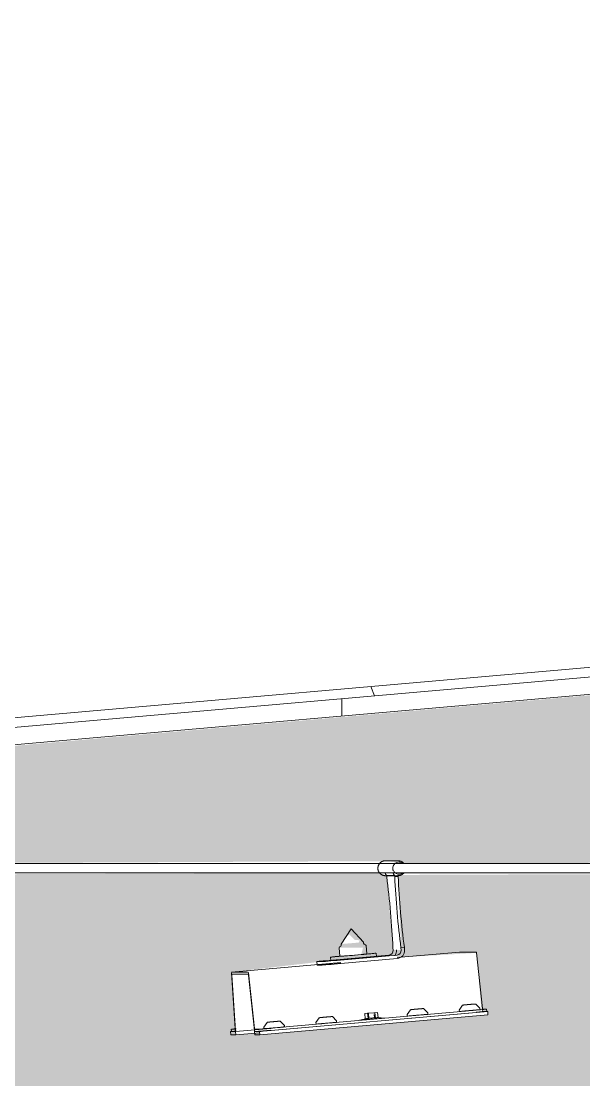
# Model space of a CAD drawing. Header units: millimetres. Extents: x 4237772 to 4686020, y -673 to 29459.
# Drawn here: x 4470238 to 4470728, y 16812 to 17734 of the extents above; entities that cross this region are included whole.
import ezdxf

# ---------------------------------------------------------------- set-up
doc = ezdxf.new("R2010")
doc.units = ezdxf.units.MM
for name, color, linetype, lineweight in [('A-ROOF', 132, 'Continuous', 5), ('A-ROOF-PATT', 132, 'Continuous', 5), ('Q-SPCQ', 91, 'Continuous', 5)]:
    doc.layers.add(name, color=color, linetype=linetype, lineweight=lineweight)

# ---------------------------------------------------------------- blocks, each defined once
blk = doc.blocks.new('Static Line_Sayfa_Metal Deck_Pan Mount - Up to 15 _ pitch - Max 2 Users-1845874-SECTION - GRIDS B1-B2')
at = {"layer": 'Q-SPCQ'}
for p, q in [((4444938.63, 17002.38), (4444927.56, 17002.38)), ((4450997.18, 16999.88), (4442911.68, 16999.88)), ((4442911.68, 16991.88), (4450997.18, 16991.88)), ((4444928.66, 16989.44), (4444927.31, 16991.39)), ((4444927.56, 16989.38), (4444938.63, 16989.38)), ((4444928.77, 16988.28), (4444928.66, 16989.44)), ((4444928.66, 16989.44), (4444935.65, 16989.44)), ((4444934.29, 16991.39), (4444935.65, 16989.44)), ((4444935.65, 16989.44), (4444935.75, 16988.28)), ((4444935.75, 16988.28), (4444938.73, 16988.54)), ((4444938.73, 16988.54), (4444938.62, 16989.7)), ((4444889.11, 16929.87), (4444897.7, 16943.08)), ((4444908.44, 16931.55), (4444897.7, 16943.08)), ((4444889.2, 16928.84), (4444888.85, 16928.1)), ((4444889.11, 16929.87), (4444889.2, 16928.84)), ((4444908.53, 16930.53), (4444908.44, 16931.55)), ((4444908.53, 16930.53), (4444909, 16929.85)), ((4444910.28, 16929.26), (4444909, 16929.85)), ((4444910.75, 16928.58), (4444910.28, 16929.26)), ((4444911.4, 16921.19), (4444910.75, 16928.58)), ((4444881.58, 16915.87), (4444930.7, 16920.19)), ((4444887.34, 16926.54), (4444887.69, 16927.29)), ((4444887.34, 16926.54), (4444887.99, 16919.15)), ((4444888.85, 16928.1), (4444887.69, 16927.29)), ((4444937.68, 16920.19), (4444888.56, 16915.87)), ((4444919.75, 16918.9), (4444919.49, 16921.89)), ((4444934.32, 16924.52), (4444934.15, 16926.51)), ((4444992.22, 16922.91), (4444937.86, 16918.13)), ((4444944.11, 16926.77), (4444941.13, 16926.51)), ((4444941.13, 16926.51), (4444941.3, 16924.52)), ((4444944.28, 16924.78), (4444944.11, 16926.77)), ((4444992.22, 16922.91), (4445006.69, 16922.91)), ((4445006.84, 16922.16), (4445012.14, 16873.84)), ((4444888.74, 16913.82), (4444793.74, 16905.47)), ((4444867.94, 16914.57), (4444868.2, 16911.58)), ((4444868, 16914.56), (4444872.36, 16914.56)), ((4444868.26, 16911.58), (4444872.62, 16911.58)), ((4444879.89, 16918.44), (4444880.15, 16915.45)), ((4444888.77, 16913.49), (4444881.84, 16912.88)), ((4444888.82, 16912.88), (4444937.94, 16917.2)), ((4444793.72, 16904.73), (4444796.84, 16856.41)), ((4444808.21, 16905.47), (4444793.74, 16905.47)), ((4444797.15, 16854.42), (4444794.03, 16902.73)), ((4444794.05, 16903.48), (4444808.25, 16903.48)), ((4444813.66, 16856.41), (4444808.36, 16904.73)), ((4444808.4, 16902.73), (4444813.7, 16854.42)), ((4445009.95, 16872.63), (4445009.84, 16873.95)), ((4445012.29, 16873.1), (4445015.58, 16873.1)), ((4445015.79, 16871.1), (4445015.61, 16873.09)), ((4445016.62, 16871.1), (4444818.14, 16853.67)), ((4445016.88, 16868.12), (4444818.4, 16850.68)), ((4445006.53, 16872.22), (4444827.89, 16856.54)), ((4445006.7, 16870.23), (4444828.07, 16854.54)), ((4444910.36, 16864.78), (4444904.95, 16863.43)), ((4444912.07, 16869.53), (4444909.61, 16869.28)), ((4444909.61, 16869.28), (4444912.91, 16869.53)), ((4444909.61, 16869.28), (4444910.01, 16864.68)), ((4444913.38, 16864.12), (4444910.08, 16863.87)), ((4444910.08, 16863.87), (4444912.54, 16864.12)), ((4444917.65, 16870.02), (4444912.07, 16869.53)), ((4444912.07, 16869.53), (4444912.47, 16864.96)), ((4444912.54, 16864.12), (4444918.12, 16864.61)), ((4444912.91, 16869.53), (4444918.49, 16870.02)), ((4444912.91, 16869.53), (4444913.31, 16864.96)), ((4444918.96, 16864.61), (4444913.38, 16864.12)), ((4444920.84, 16870.27), (4444917.65, 16870.02)), ((4444917.77, 16868.62), (4444918.04, 16865.48)), ((4444918.12, 16864.61), (4444921.31, 16864.86)), ((4444918.49, 16870.02), (4444920.84, 16870.27)), ((4444918.49, 16870.02), (4444918.89, 16865.48)), ((4444921.31, 16864.86), (4444918.96, 16864.61)), ((4444921.23, 16865.73), (4444920.84, 16870.27)), ((4444926.85, 16865.34), (4444921.14, 16865.74)), ((4444946.52, 16868.4), (4444946.63, 16867.09)), ((4444964.56, 16868.65), (4444964.45, 16869.96)), ((4444991.91, 16872.38), (4444992.02, 16871.07)), ((4445006.67, 16870.61), (4445012.26, 16871.1)), ((4445012.26, 16871.1), (4445016.62, 16871.1)), ((4445015.75, 16871.1), (4445012.33, 16871.1)), ((4445016.62, 16871.1), (4445016.88, 16868.12)), ((4444793.5, 16855.67), (4444793.67, 16853.68)), ((4444796.82, 16855.67), (4444793.53, 16855.67)), ((4444797.13, 16853.67), (4444827.91, 16856.38)), ((4444797.2, 16853.67), (4444827.91, 16856.37)), ((4444813.78, 16853.67), (4444828.03, 16854.92)), ((4444817.1, 16855.67), (4444813.81, 16855.67)), ((4444821.73, 16857.44), (4444821.85, 16856.13)), ((4444839.78, 16857.69), (4444839.67, 16859)), ((4444867.12, 16861.42), (4444867.24, 16860.11)), ((4444885.17, 16861.68), (4444885.06, 16862.99)), ((4444797.17, 16854.05), (4444792.84, 16853.67)), ((4444797.2, 16853.67), (4444792.84, 16853.67)), ((4444792.84, 16853.67), (4444793.1, 16850.68)), ((4444797.43, 16851.06), (4444793.1, 16850.68)), ((4444793.1, 16850.68), (4444797.46, 16850.68)), ((4444793.71, 16853.67), (4444797.13, 16853.67)), ((4444797.46, 16850.68), (4444797.2, 16853.67)), ((4444818.25, 16852.51), (4444797.46, 16850.68)), ((4444813.78, 16853.67), (4444814.04, 16850.68)), ((4444818.14, 16853.67), (4444813.78, 16853.67)), ((4444813.85, 16853.67), (4444817.27, 16853.67)), ((4444818.37, 16851.06), (4444814.04, 16850.68)), ((4444814.04, 16850.68), (4444818.4, 16850.68)), ((4444818.4, 16850.68), (4444818.14, 16853.67))]:
    blk.add_line(p, q, dxfattribs=at)
at = {"layer": 'Q-SPCQ', "flags": 128}
for points in [[(4444926.99, 17002.35), (4444926.73, 17002.32), (4444926.47, 17002.29), (4444926.21, 17002.24), (4444925.96, 17002.18), (4444925.71, 17002.11), (4444925.46, 17002.03), (4444925.21, 17001.94), (4444924.97, 17001.84), (4444924.73, 17001.73), (4444924.5, 17001.61), (4444924.27, 17001.49), (4444924.05, 17001.35), (4444923.83, 17001.21), (4444923.62, 17001.05), (4444923.41, 17000.89), (4444923.22, 17000.72), (4444923.03, 17000.54), (4444922.84, 17000.36), (4444922.67, 17000.17), (4444922.5, 16999.97), (4444922.34, 16999.76), (4444922.19, 16999.55), (4444922.05, 16999.34), (4444921.91, 16999.11), (4444921.79, 16998.89), (4444921.67, 16998.65), (4444921.57, 16998.42), (4444921.47, 16998.18), (4444921.38, 16997.93), (4444921.3, 16997.69), (4444921.24, 16997.44), (4444921.18, 16997.18), (4444921.13, 16996.93), (4444921.1, 16996.67), (4444921.07, 16996.42), (4444921.05, 16996.16), (4444921.05, 16995.9), (4444921.05, 16995.64), (4444921.07, 16995.38), (4444921.09, 16995.13), (4444921.13, 16994.87), (4444921.17, 16994.62), (4444921.23, 16994.36), (4444921.29, 16994.11), (4444921.37, 16993.87), (4444921.45, 16993.62), (4444921.55, 16993.38), (4444921.65, 16993.14), (4444921.77, 16992.91), (4444921.89, 16992.68), (4444922.02, 16992.46), (4444922.16, 16992.24), (4444922.31, 16992.03), (4444922.47, 16991.82), (4444922.64, 16991.62), (4444922.81, 16991.43), (4444922.99, 16991.24), (4444923.18, 16991.07), (4444923.38, 16990.89), (4444923.58, 16990.73), (4444923.79, 16990.58), (4444924.01, 16990.43), (4444924.23, 16990.29), (4444924.46, 16990.16), (4444924.69, 16990.04), (4444924.93, 16989.93), (4444925.17, 16989.83), (4444925.41, 16989.74), (4444925.66, 16989.66), (4444925.91, 16989.59), (4444926.17, 16989.53), (4444926.42, 16989.48), (4444926.68, 16989.44), (4444926.94, 16989.41), (4444927.21, 16989.39), (4444927.47, 16989.38), (4444927.56, 16989.38)], [(4444927.3, 17002.37), (4444927.04, 17002.36), (4444926.99, 17002.35)], [(4444943.72, 16999.93), (4444943.55, 17000.13), (4444943.38, 17000.33), (4444943.2, 17000.51), (4444943.01, 17000.69), (4444942.81, 17000.86), (4444942.61, 17001.02), (4444942.4, 17001.18), (4444942.18, 17001.33), (4444941.96, 17001.46), (4444941.73, 17001.59), (4444941.5, 17001.71), (4444941.26, 17001.82), (4444941.02, 17001.92), (4444940.78, 17002.01), (4444940.53, 17002.1), (4444940.28, 17002.17), (4444940.02, 17002.23), (4444939.76, 17002.28), (4444939.51, 17002.32), (4444939.25, 17002.35), (4444938.98, 17002.37), (4444938.72, 17002.38), (4444938.63, 17002.38)], [(4444938.63, 16989.38), (4444938.89, 16989.38), (4444939.15, 16989.4), (4444939.2, 16989.4)], [(4444939.2, 16989.4), (4444939.46, 16989.43), (4444939.72, 16989.47), (4444939.98, 16989.52), (4444940.23, 16989.58), (4444940.48, 16989.65), (4444940.73, 16989.73), (4444940.98, 16989.82), (4444941.22, 16989.92), (4444941.46, 16990.02), (4444941.69, 16990.14), (4444941.92, 16990.27), (4444942.14, 16990.41), (4444942.36, 16990.55), (4444942.57, 16990.7), (4444942.77, 16990.87), (4444942.97, 16991.04), (4444943.16, 16991.21), (4444943.35, 16991.4), (4444943.52, 16991.59), (4444943.69, 16991.79), (4444943.85, 16991.99)], [(4444946.52, 16868.4), (4444949.42, 16872.6), (4444949.8, 16872.69), (4444949.95, 16872.71), (4444950.04, 16872.73), (4444950.11, 16872.74), (4444950.18, 16872.74), (4444950.25, 16872.75), (4444950.32, 16872.76), (4444950.4, 16872.77), (4444950.48, 16872.78), (4444950.57, 16872.79), (4444950.66, 16872.8), (4444950.76, 16872.81), (4444950.87, 16872.82), (4444950.98, 16872.83), (4444951.1, 16872.84), (4444951.23, 16872.85), (4444951.36, 16872.87), (4444951.49, 16872.88), (4444951.64, 16872.89), (4444951.78, 16872.91), (4444951.94, 16872.92), (4444952.1, 16872.94), (4444952.26, 16872.95), (4444952.42, 16872.97), (4444952.6, 16872.98), (4444952.77, 16873), (4444952.95, 16873.01), (4444953.13, 16873.03), (4444953.32, 16873.05), (4444953.51, 16873.06), (4444953.7, 16873.08), (4444953.89, 16873.1), (4444954.08, 16873.12), (4444954.28, 16873.13), (4444954.48, 16873.15), (4444954.68, 16873.17), (4444954.88, 16873.19), (4444955.08, 16873.2), (4444955.28, 16873.22), (4444955.48, 16873.24), (4444955.68, 16873.25), (4444955.87, 16873.27), (4444956.07, 16873.29), (4444956.27, 16873.31), (4444956.46, 16873.32), (4444956.65, 16873.34), (4444956.84, 16873.35), (4444957.03, 16873.37), (4444957.21, 16873.39), (4444957.4, 16873.4), (4444957.57, 16873.42), (4444957.75, 16873.43), (4444957.92, 16873.44), (4444958.08, 16873.46), (4444958.24, 16873.47), (4444958.4, 16873.48), (4444958.55, 16873.5), (4444958.69, 16873.51), (4444958.83, 16873.52), (4444958.97, 16873.53), (4444959.1, 16873.54), (4444959.22, 16873.55), (4444959.33, 16873.56), (4444959.44, 16873.56), (4444959.55, 16873.57), (4444959.65, 16873.58), (4444959.74, 16873.59), (4444959.82, 16873.59), (4444959.9, 16873.6), (4444959.98, 16873.6), (4444960.05, 16873.61), (4444960.12, 16873.61), (4444960.19, 16873.61), (4444960.27, 16873.62), (4444960.38, 16873.62), (4444960.44, 16873.62)], [(4444964.45, 16869.96), (4444960.86, 16873.6), (4444960.47, 16873.62), (4444960.44, 16873.62)], [(4444991.91, 16872.38), (4444994.82, 16876.59), (4444995.19, 16876.68), (4444995.34, 16876.7), (4444995.43, 16876.71), (4444995.5, 16876.72), (4444995.57, 16876.73), (4444995.64, 16876.74), (4444995.71, 16876.75), (4444995.79, 16876.76), (4444995.87, 16876.76), (4444995.96, 16876.77), (4444996.05, 16876.78), (4444996.15, 16876.79), (4444996.26, 16876.8), (4444996.37, 16876.82), (4444996.49, 16876.83), (4444996.62, 16876.84), (4444996.75, 16876.85), (4444996.89, 16876.87), (4444997.03, 16876.88), (4444997.18, 16876.89), (4444997.33, 16876.91), (4444997.49, 16876.92), (4444997.65, 16876.94), (4444997.82, 16876.95), (4444997.99, 16876.97), (4444998.16, 16876.98), (4444998.34, 16877), (4444998.52, 16877.02), (4444998.71, 16877.03), (4444998.9, 16877.05), (4444999.09, 16877.07), (4444999.28, 16877.08), (4444999.48, 16877.1), (4444999.67, 16877.12), (4444999.87, 16877.14), (4445000.07, 16877.15), (4445000.27, 16877.17), (4445000.47, 16877.19), (4445000.67, 16877.21), (4445000.87, 16877.22), (4445001.07, 16877.24), (4445001.27, 16877.26), (4445001.46, 16877.28), (4445001.66, 16877.29), (4445001.85, 16877.31), (4445002.05, 16877.32), (4445002.24, 16877.34), (4445002.42, 16877.36), (4445002.61, 16877.37), (4445002.79, 16877.39), (4445002.96, 16877.4), (4445003.14, 16877.42), (4445003.31, 16877.43), (4445003.47, 16877.44), (4445003.63, 16877.46), (4445003.79, 16877.47), (4445003.94, 16877.48), (4445004.08, 16877.49), (4445004.22, 16877.5), (4445004.36, 16877.51), (4445004.49, 16877.52), (4445004.61, 16877.53), (4445004.73, 16877.54), (4445004.84, 16877.55), (4445004.94, 16877.56), (4445005.04, 16877.57), (4445005.13, 16877.57), (4445005.22, 16877.58), (4445005.3, 16877.58), (4445005.37, 16877.59), (4445005.44, 16877.59), (4445005.51, 16877.6), (4445005.58, 16877.6), (4445005.66, 16877.6), (4445005.77, 16877.61), (4445005.83, 16877.61)], [(4445009.84, 16873.95), (4445006.25, 16877.59), (4445005.86, 16877.61), (4445005.83, 16877.61)], [(4444867.12, 16861.42), (4444870.03, 16865.63), (4444870.41, 16865.72), (4444870.55, 16865.74), (4444870.64, 16865.75), (4444870.72, 16865.76), (4444870.79, 16865.77), (4444870.86, 16865.78), (4444870.93, 16865.79), (4444871.01, 16865.8), (4444871.09, 16865.81), (4444871.18, 16865.82), (4444871.27, 16865.82), (4444871.37, 16865.83), (4444871.48, 16865.85), (4444871.59, 16865.86), (4444871.71, 16865.87), (4444871.84, 16865.88), (4444871.97, 16865.89), (4444872.1, 16865.91), (4444872.25, 16865.92), (4444872.39, 16865.93), (4444872.55, 16865.95), (4444872.7, 16865.96), (4444872.87, 16865.98), (4444873.03, 16865.99), (4444873.2, 16866.01), (4444873.38, 16866.02), (4444873.56, 16866.04), (4444873.74, 16866.06), (4444873.93, 16866.07), (4444874.11, 16866.09), (4444874.3, 16866.11), (4444874.5, 16866.13), (4444874.69, 16866.14), (4444874.89, 16866.16), (4444875.09, 16866.18), (4444875.29, 16866.2), (4444875.49, 16866.21), (4444875.69, 16866.23), (4444875.89, 16866.25), (4444876.09, 16866.27), (4444876.28, 16866.28), (4444876.48, 16866.3), (4444876.68, 16866.32), (4444876.88, 16866.33), (4444877.07, 16866.35), (4444877.26, 16866.37), (4444877.45, 16866.38), (4444877.64, 16866.4), (4444877.82, 16866.41), (4444878, 16866.43), (4444878.18, 16866.44), (4444878.35, 16866.46), (4444878.52, 16866.47), (4444878.69, 16866.48), (4444878.85, 16866.5), (4444879.01, 16866.51), (4444879.16, 16866.52), (4444879.3, 16866.53), (4444879.44, 16866.55), (4444879.58, 16866.56), (4444879.7, 16866.57), (4444879.83, 16866.58), (4444879.94, 16866.58), (4444880.05, 16866.59), (4444880.16, 16866.6), (4444880.26, 16866.61), (4444880.35, 16866.61), (4444880.43, 16866.62), (4444880.51, 16866.62), (4444880.59, 16866.63), (4444880.66, 16866.63), (4444880.73, 16866.64), (4444880.8, 16866.64), (4444880.88, 16866.64), (4444880.99, 16866.65), (4444881.05, 16866.65)], [(4444885.06, 16862.99), (4444881.46, 16866.63), (4444881.08, 16866.65), (4444881.05, 16866.65)], [(4444821.73, 16857.44), (4444824.64, 16861.64), (4444825.02, 16861.73), (4444825.16, 16861.76), (4444825.25, 16861.77), (4444825.33, 16861.78), (4444825.4, 16861.79), (4444825.46, 16861.79), (4444825.54, 16861.8), (4444825.61, 16861.81), (4444825.7, 16861.82), (4444825.79, 16861.83), (4444825.88, 16861.84), (4444825.98, 16861.85), (4444826.09, 16861.86), (4444826.2, 16861.87), (4444826.32, 16861.88), (4444826.44, 16861.89), (4444826.58, 16861.91), (4444826.71, 16861.92), (4444826.85, 16861.93), (4444827, 16861.95), (4444827.15, 16861.96), (4444827.31, 16861.98), (4444827.47, 16861.99), (4444827.64, 16862.01), (4444827.81, 16862.02), (4444827.99, 16862.04), (4444828.17, 16862.05), (4444828.35, 16862.07), (4444828.53, 16862.09), (4444828.72, 16862.1), (4444828.91, 16862.12), (4444829.11, 16862.14), (4444829.3, 16862.16), (4444829.5, 16862.17), (4444829.7, 16862.19), (4444829.89, 16862.21), (4444830.09, 16862.23), (4444830.29, 16862.24), (4444830.49, 16862.26), (4444830.69, 16862.28), (4444830.89, 16862.3), (4444831.09, 16862.31), (4444831.29, 16862.33), (4444831.49, 16862.35), (4444831.68, 16862.36), (4444831.87, 16862.38), (4444832.06, 16862.4), (4444832.25, 16862.41), (4444832.43, 16862.43), (4444832.61, 16862.44), (4444832.79, 16862.46), (4444832.96, 16862.47), (4444833.13, 16862.48), (4444833.3, 16862.5), (4444833.46, 16862.51), (4444833.61, 16862.52), (4444833.76, 16862.54), (4444833.91, 16862.55), (4444834.05, 16862.56), (4444834.18, 16862.57), (4444834.31, 16862.58), (4444834.44, 16862.59), (4444834.55, 16862.6), (4444834.66, 16862.61), (4444834.77, 16862.61), (4444834.86, 16862.62), (4444834.96, 16862.63), (4444835.04, 16862.63), (4444835.12, 16862.64), (4444835.2, 16862.64), (4444835.27, 16862.65), (4444835.34, 16862.65), (4444835.41, 16862.65), (4444835.49, 16862.66), (4444835.6, 16862.66), (4444835.65, 16862.66)], [(4444839.67, 16859), (4444836.07, 16862.64), (4444835.69, 16862.66), (4444835.65, 16862.66)]]:
    blk.add_lwpolyline(points, dxfattribs=at)
at = {"layer": 'Q-SPCQ'}
for centre, major_axis, ratio, start_param, end_param in [((4444939.2, 16995.88), (0, 5.22), 0.996185, 1.193784, 2.040821), ((4444939.2, 16995.88), (0, 5.22), 0.996185, 0.087266, 1.134464), ((4444939.2, 16995.88), (0, 5.22), 0.996185, 2.181662, 3.228859), ((4444939.2, 16995.88), (0, 5.22), 0.996185, 5.601033, 6.283185), ((4444925.98, 16957.39), (-6.12, 69.73), 0.086937, 4.245971, 5.163537), ((4444943.92, 16957.39), (-6.12, 69.73), 0.086937, 1.104378, 2.021944), ((4444946.89, 16957.66), (-6.12, 69.73), 0.086937, 1.104378, 2.021944), ((4444939.2, 16995.88), (0, 5.22), 0.996185, 3.228859, 3.828814), ((4444899.69, 16920.17), (19.8, 1.73), 0.007606, 2.238558, 3.228642), ((4444899.69, 16920.17), (19.8, 1.73), 0.007606, 3.228642, 6.370235), ((4444899.69, 16920.17), (11.71, 1.02), 0.007606, 3.228642, 6.370235), ((4444899.69, 16920.17), (19.8, 1.73), 0.007606, 0.08705, 1.087751), ((4444899.69, 16920.17), (11.71, 1.02), 0.007606, 0.08705, 0.620852), ((4444930.35, 16924.17), (0, 4), 0.996185, 3.228859, 4.799655), ((4444930.35, 16924.17), (0, 7), 0.996185, 4.014257, 4.799655), ((4444937.33, 16924.17), (0, 4), 0.996185, 3.228859, 4.799655), ((4444937.33, 16924.17), (0, 7), 0.996185, 3.228859, 4.799655), ((4445006.77, 16921.91), (-0.087, 0.996), 0.086937, 4.956913, 6.055777), ((4444883.15, 16912.88), (14.94, 1.3), 0.007606, 1.657846, 3.228642), ((4444882.89, 16915.87), (14.94, 1.3), 0.007606, 1.657846, 3.228642), ((4444887.25, 16915.87), (14.94, 1.3), 0.007606, 3.228642, 4.799439), ((4444887.51, 16912.88), (14.94, 1.3), 0.007606, 3.228642, 4.799439), ((4444899.95, 16917.18), (19.8, 1.73), 0.007606, 0.08705, 3.228642), ((4444899.95, 16917.18), (19.8, 1.73), 0.007606, 3.228642, 6.370235), ((4444794.14, 16902.49), (-0.087, 0.996), 0.086937, 0.212138, 1.311002), ((4444808.3, 16904.48), (-0.087, 0.996), 0.086937, 4.956913, 6.27555), ((4444808.33, 16902.49), (-0.087, 0.996), 0.086937, 4.956913, 6.27555), ((4445005.65, 16872.22), (9.96, 0.87), 0.007606, 4.799439, 6.370235), ((4445012.2, 16874.09), (-0.087, 0.996), 0.086937, 1.815321, 2.914185), ((4444915.9, 16864.38), (10.96, 0.96), 0.007606, 0.08705, 3.228642), ((4444915.9, 16864.38), (10.96, 0.96), 0.007606, 3.228642, 4.27584), ((4444915.9, 16864.38), (10.96, 0.96), 0.007606, 5.323037, 6.370235), ((4444955.6, 16867.87), (8.97, 0.78), 0.007606, 0.08705, 3.228642), ((4444955.6, 16867.87), (8.97, 0.78), 0.007606, 3.228642, 6.370235), ((4445000.99, 16871.85), (8.97, 0.78), 0.007606, 0.08705, 3.228642), ((4445000.99, 16871.85), (8.97, 0.78), 0.007606, 3.228642, 6.370235), ((4445012.24, 16872.1), (-0.087, 0.996), 0.086937, 1.815321, 3.133958), ((4445005.83, 16870.23), (9.96, 0.87), 0.007606, 5.584837, 6.370235), ((4444803.46, 16856.54), (9.96, 0.87), 0.007606, 2.181445, 3.228642), ((4444796.74, 16856.66), (-0.087, 0.996), 0.086937, 3.141593, 4.452595), ((4444797.04, 16854.67), (-0.087, 0.996), 0.086937, 3.141593, 4.452595), ((4444813.72, 16856.66), (-0.087, 0.996), 0.086937, 1.815321, 3.133958), ((4444813.76, 16854.67), (-0.087, 0.996), 0.086937, 1.815321, 3.133958), ((4444827.02, 16856.54), (9.96, 0.87), 0.007606, 3.228642, 4.799439), ((4444830.81, 16856.91), (8.97, 0.78), 0.007606, 0.08705, 3.228642), ((4444830.81, 16856.91), (8.97, 0.78), 0.007606, 3.228642, 6.370235), ((4444876.2, 16860.89), (8.97, 0.78), 0.007606, 0.08705, 3.228642), ((4444876.2, 16860.89), (8.97, 0.78), 0.007606, 3.228642, 6.370235), ((4444803.63, 16854.54), (9.96, 0.87), 0.007606, 2.181445, 3.228642), ((4444827.2, 16854.54), (9.96, 0.87), 0.007606, 3.228642, 4.01404)]:
    blk.add_ellipse(centre, major_axis=major_axis, ratio=ratio, start_param=start_param, end_param=end_param, dxfattribs=at)
for points in [[(4444910.01, 16864.68), (4444910.55, 16864.8), (4444911.65, 16864.98), (4444912.75, 16864.99), (4444913.31, 16864.96)], [(4444912.47, 16864.96), (4444912.05, 16864.99), (4444911.22, 16864.98), (4444910.41, 16864.8), (4444910.01, 16864.68)], [(4444918.04, 16865.48), (4444917.11, 16865.47), (4444915.24, 16865.38), (4444913.39, 16865.13), (4444912.47, 16864.96)], [(4444913.31, 16864.96), (4444914.23, 16865.13), (4444916.08, 16865.38), (4444917.95, 16865.47), (4444918.89, 16865.48)], [(4444921.23, 16865.73), (4444920.7, 16865.77), (4444919.62, 16865.76), (4444918.57, 16865.6), (4444918.04, 16865.48)], [(4444918.89, 16865.48), (4444919.27, 16865.6), (4444920.05, 16865.76), (4444920.84, 16865.77), (4444921.23, 16865.73)]]:
    blk.add_open_spline(points, degree=3, dxfattribs=at)
blk = doc.blocks.new('Roof Gutters3 - Roof Gutters-1885272-SECTION - GRIDS B1-B2')
at = {"layer": 'A-ROOF-PATT'}
h = blk.add_hatch(dxfattribs=at)
h.set_pattern_fill('FP_200', color=256, style=0, pattern_type=2)
h.set_pattern_definition([(290.827, (4441593.9, 16948.42), (330.45, 29.022), [])])
h.paths.add_polyline_path([(4431742.06, 15988.72), (4442374.26, 16923.17), (4442373.49, 16930.91), (4431738.95, 15996.9)])
h.paths.add_polyline_path([(4442392.97, 16924.17), (4442393.17, 16926.42), (4442392.74, 16925.14)])
h.paths.add_polyline_path([(4442397.76, 16924.59), (4442909.58, 16969.54), (4442907.33, 16977.79), (4442419.91, 16934.98), (4442420.62, 16926.86), (4442404.31, 16926.42), (4442402.49, 16933.45), (4442397.06, 16932.61), (4442397.6, 16926.42)])
h.paths.add_polyline_path([(4442918.48, 16970.33), (4443164.03, 16991.89), (4443067.86, 16991.89), (4442917.94, 16978.73), (4442918.25, 16973.25)])
h.paths.add_polyline_path([(4443254.77, 16999.86), (4451515.27, 17725.37), (4451512.87, 17733.6), (4443158.6, 16999.86), (4443190.61, 16999.86)])
h = blk.add_hatch(dxfattribs=at)
h.set_pattern_fill('FP_198', color=256, style=0, pattern_type=2)
h.set_pattern_definition([(90, (4440994.5, 16803.9), (-331.713, 2e-05), [])])
h.paths.add_polyline_path([(4431714.36, 15971.3), (4442287.24, 16899.9), (4442289.95, 16910.06), (4442350.71, 16915.39), (4442350.43, 16918.64), (4442374.48, 16920.66), (4442373.49, 16922.46), (4431741.35, 15990.58), (4431738.95, 15991.02), (4431712.9, 15988.04)])
h.paths.add_polyline_path([(4442339.74, 16904.51), (4442434.85, 16912.86), (4442431.77, 16915.27), (4442340.47, 16907.25)])
h.paths.add_polyline_path([(4442361.1, 16916.3), (4442412.94, 16923.17), (4442360.9, 16918.64)])
h.paths.add_polyline_path([(4442484.31, 16917.2), (4442910.97, 16954.68), (4442909.22, 16969.51), (4442403.44, 16923.17), (4442481.77, 16922.67), (4442483.24, 16919.5)])
h.paths.add_polyline_path([(4442919.67, 16955.44), (4443334.71, 16991.89), (4443164.03, 16991.89), (4442918.48, 16970.33), (4442919.48, 16957.39)])
h.paths.add_polyline_path([(4443425.45, 16999.86), (4451180.29, 17680.95), (4451188.6, 17684.7), (4451486.16, 17710.83), (4451651.15, 17710.87), (4451500.66, 17724.08), (4443254.77, 16999.86), (4443410.53, 17002.03), (4443411, 17002.35), (4443422.75, 17001.08), (4443425.35, 16999.86)])
at = {"layer": 'A-ROOF'}
for p, q in [((4443158.52, 16999.86), (4451512.87, 17733.6)), ((4443254.66, 16999.85), (4451515.27, 17725.37))]:
    blk.add_line(p, q, dxfattribs=at)

msp = doc.modelspace()

# ---------------------------------------------------------------- hatches: boundary and pattern name
at = {"layer": 'A-ROOF-PATT'}
h = msp.add_hatch(dxfattribs=at)
h.set_pattern_fill('FP_183', color=256, style=0, pattern_type=2)
h.set_pattern_definition([(5.019, (59903.924, -378081.246), (-29.0603916845, -0.0003814649), [])])
h.paths.add_polyline_path([(4477079.2, 16918.64), (4477084.44, 16918.64), (4477084.87, 16916.32), (4477115.37, 16921.32), (4477114.35, 16921.41), (4477079.63, 16918.68)])
h.paths.add_polyline_path([(4464338.94, 15733.24), (4477195.52, 16864.57), (4477195.19, 16867.26), (4477183.33, 16868.2), (4477177.84, 16870.19), (4477175.93, 16875.11), (4477155.31, 16915.27), (4477064.01, 16907.25), (4477047.92, 16852.55), (4476983.02, 16848.85), (4476982.75, 16850.06), (4476957.7, 16848.85), (4476957.44, 16854.85), (4476999.89, 16859.1), (4477013.49, 16910.06), (4477074.25, 16915.39), (4477073.96, 16918.64), (4477098, 16920.86), (4477098.11, 16932.14), (4477120.5, 16933.66), (4477121.51, 16922.82), (4477136.52, 16922.67), (4477136.91, 16920.89), (4477157.13, 16922.67), (4477205.3, 16922.67), (4477228.3, 16878.1), (4477228.66, 16878.1), (4477225.92, 16936), (4477227.75, 16935.09), (4477229.71, 16932.44), (4477229.28, 16928.39), (4477234.99, 16878.1), (4477270.46, 16876.44), (4477270.32, 16872.08), (4477234.54, 16868.2), (4477234.99, 16865.82), (4486516.72, 17680.98), (4486463.48, 17680.99), (4476807.83, 17680.95), (4469065.64, 16999.86), (4469543.41, 17002.03), (4469543.88, 17002.35), (4469555.63, 17001.08), (4469560.6, 16999.86), (4470048.75, 17002.03), (4470049.21, 17002.35), (4470060.96, 17001.08), (4470065.68, 16999.86), (4470554.08, 17002.03), (4470554.54, 17002.35), (4470566.3, 17001.08), (4470571.01, 16999.86), (4471059.41, 17002.03), (4471059.88, 17002.35), (4471071.63, 17001.08), (4471076.34, 16999.86), (4471564.75, 17002.03), (4471565.21, 17002.35), (4471576.96, 17001.08), (4471581.67, 16999.86), (4472070.08, 17002.03), (4472070.54, 17002.35), (4472082.3, 17001.08), (4472087.01, 16999.86), (4472575.41, 17002.03), (4472575.87, 17002.35), (4472587.63, 17001.08), (4472592.34, 16999.86), (4473080.74, 17002.03), (4473081.21, 17002.35), (4473092.96, 17001.08), (4473097.67, 16999.86), (4473586.08, 17002.03), (4473586.54, 17002.35), (4473598.29, 17001.08), (4473603.01, 16999.86), (4474091.41, 17002.03), (4474091.87, 17002.35), (4474103.63, 17001.08), (4474108.34, 16999.86), (4474596.74, 17002.03), (4474597.21, 17002.35), (4474608.96, 17001.08), (4474613.67, 16999.86), (4475102.07, 17002.03), (4475102.54, 17002.35), (4475114.29, 17001.08), (4475119, 16999.86), (4475607.41, 17002.03), (4475607.87, 17002.35), (4475619.63, 17001.08), (4475624.34, 16999.86), (4476112.74, 17002.03), (4476113.2, 17002.35), (4476124.96, 17001.08), (4476129.67, 16999.86), (4476618.07, 17002.03), (4476622.44, 17002.35), (4476630.29, 17001.08), (4476635.2, 16996.57), (4476633.44, 16992.25), (4476627.29, 16987.69), (4476629.35, 16988.46), (4476630.28, 16988.28), (4476632.85, 16924.52), (4476625.86, 16924.52), (4476620.21, 16989.4), (4476616.94, 16990.68), (4476613.8, 16991.89), (4476124.02, 16990.05), (4476121.86, 16989.4), (4476124.02, 16988.46), (4476124.95, 16988.28), (4476127.51, 16924.52), (4476120.53, 16924.52), (4476114.87, 16989.4), (4476111.61, 16990.68), (4476108.46, 16991.89), (4475618.68, 16990.05), (4475616.52, 16989.4), (4475618.68, 16988.46), (4475619.61, 16988.28), (4475622.18, 16924.52), (4475615.1, 16926.18), (4475609.54, 16989.4), (4475606.27, 16990.68), (4475603.13, 16991.89), (4475113.35, 16990.05), (4475111.19, 16989.4), (4475113.35, 16988.46), (4475114.28, 16988.28), (4475116.85, 16924.52), (4475109.87, 16924.52), (4475104.21, 16989.4), (4475100.94, 16990.68), (4475097.8, 16991.89), (4474608.02, 16990.05), (4474605.86, 16989.4), (4474608.02, 16988.46), (4474608.95, 16988.28), (4474611.51, 16924.52), (4474604.53, 16924.52), (4474598.87, 16989.4), (4474595.61, 16990.68), (4474592.47, 16991.89), (4474102.68, 16990.05), (4474100.53, 16989.4), (4474102.68, 16988.46), (4474103.62, 16988.28), (4474106.18, 16924.52), (4474099.2, 16924.52), (4474093.54, 16989.4), (4474090.28, 16990.68), (4474087.13, 16991.89), (4473597.35, 16990.05), (4473595.19, 16989.4), (4473597.35, 16988.46), (4473598.28, 16988.28), (4473600.85, 16924.52), (4473593.87, 16924.52), (4473588.21, 16989.4), (4473584.94, 16990.68), (4473581.8, 16991.89), (4473092.02, 16990.05), (4473089.91, 16988.54), (4473092.02, 16988.46), (4473092.95, 16988.28), (4473095.52, 16924.52), (4473088.53, 16924.52), (4473082.88, 16989.4), (4473079.61, 16990.68), (4473076.47, 16991.89), (4472586.69, 16990.05), (4472584.58, 16988.54), (4472586.69, 16988.46), (4472587.62, 16988.28), (4472590.18, 16924.52), (4472583.2, 16924.52), (4472577.54, 16989.4), (4472574.28, 16990.68), (4472571.13, 16991.89), (4472081.35, 16990.05), (4472079.24, 16988.54), (4472081.35, 16988.46), (4472082.29, 16988.28), (4472084.85, 16924.52), (4472077.87, 16924.52), (4472072.21, 16989.4), (4472068.94, 16990.68), (4472065.8, 16991.89), (4471576.02, 16990.05), (4471573.91, 16988.54), (4471576.02, 16988.46), (4471576.95, 16988.28), (4471579.52, 16924.52), (4471572.54, 16924.52), (4471566.88, 16989.4), (4471563.61, 16990.68), (4471560.47, 16991.89), (4471070.69, 16990.05), (4471068.58, 16988.54), (4471070.69, 16988.46), (4471071.62, 16988.28), (4471074.18, 16924.52), (4471067.2, 16924.52), (4471061.54, 16989.4), (4471058.28, 16990.68), (4471055.14, 16991.89), (4470565.35, 16990.05), (4470563.2, 16989.4), (4470565.35, 16988.46), (4470566.29, 16988.28), (4470568.85, 16924.52), (4470561.87, 16924.52), (4470556.21, 16989.4), (4470552.95, 16990.68), (4470549.8, 16991.89), (4470060.02, 16990.05), (4470057.86, 16989.4), (4470060.02, 16988.46), (4470060.95, 16988.28), (4470063.52, 16924.52), (4470056.48, 16925.41), (4470050.88, 16989.4), (4470047.61, 16990.68), (4470044.47, 16991.89), (4469554.69, 16990.05), (4469552.53, 16989.4), (4469554.69, 16988.46), (4469555.62, 16988.28), (4469558.19, 16924.52), (4469551.2, 16924.52), (4469545.55, 16989.4), (4469542.28, 16990.68), (4469539.14, 16991.89), (4469049.36, 16990.05), (4469047.25, 16988.54), (4469049.36, 16988.46), (4469050.29, 16988.28), (4469052.85, 16924.52), (4469045.87, 16924.52), (4469040.21, 16989.4), (4469036.95, 16990.68), (4469033.81, 16991.89), (4468948.43, 16990.68), (4468547.22, 16955.44), (4468548.54, 16926.62), (4468547.32, 16926.77), (4468547.52, 16924.52), (4468540.54, 16924.52), (4468538.3, 16954.66), (4468111.85, 16917.2), (4468131.75, 16878.1), (4468174.5, 16876.1), (4468174.33, 16872.08), (4468107.34, 16868.2), (4468107.08, 16869.41), (4468082.02, 16868.2), (4468079.94, 16875.11), (4468062.4, 16912.86), (4467967.29, 16904.51), (4467951.93, 16852.55), (4467887.02, 16848.85), (4467886.76, 16850.06), (4467861.71, 16848.85), (4467861.45, 16854.85), (4467903.76, 16858.57), (4467914.79, 16899.9), (4457366.5, 15971.17), (4461821.92, 15971.17), (4459394.77, 15758.01), (4464282.84, 15733.52)])
h.paths.add_polyline_path([(4468424.62, 16850.68), (4468424.36, 16852.5), (4468403.68, 16850.68), (4468403.41, 16853.67), (4468403.28, 16855.7), (4468400.27, 16905.5), (4468478.58, 16914.56), (4468494.77, 16916.41), (4468543.9, 16920.17), (4468544.16, 16918.14), (4468613.05, 16922.16), (4468617.38, 16873.1), (4468618.94, 16871.1), (4468622.84, 16871.1), (4468622.84, 16868.09), (4468458.65, 16853.67)])
h.paths.add_polyline_path([(4468929.95, 16850.68), (4468929.69, 16852.5), (4468909.01, 16850.68), (4468908.75, 16853.67), (4468908.62, 16855.7), (4468905.6, 16905.5), (4468983.91, 16914.56), (4469000.11, 16916.41), (4469049.23, 16920.17), (4469049.49, 16918.14), (4469118.39, 16922.16), (4469122.71, 16873.1), (4469124.27, 16871.1), (4469128.17, 16871.1), (4469128.17, 16868.09), (4468963.98, 16853.67)])
h.paths.add_polyline_path([(4469435.29, 16850.68), (4469435.02, 16852.5), (4469414.34, 16850.68), (4469414.08, 16853.67), (4469413.95, 16855.7), (4469410.93, 16905.5), (4469489.24, 16914.56), (4469505.44, 16916.41), (4469554.57, 16920.17), (4469554.82, 16918.14), (4469623.72, 16922.16), (4469628.05, 16873.1), (4469629.6, 16871.1), (4469633.5, 16871.1), (4469633.5, 16868.09), (4469469.31, 16853.67)])
h.paths.add_polyline_path([(4469919.67, 16850.68), (4469919.41, 16853.67), (4469919.28, 16855.7), (4469916.26, 16905.5), (4469994.58, 16914.56), (4470010.77, 16916.41), (4470059.9, 16920.17), (4470060.16, 16918.14), (4470129.05, 16922.16), (4470133.38, 16873.1), (4470134.94, 16871.1), (4470138.84, 16871.1), (4470138.84, 16868.09), (4469930.57, 16851.64)])
h.paths.add_polyline_path([(4470951.28, 16850.68), (4470951.02, 16852.5), (4470930.34, 16850.68), (4470930.08, 16853.67), (4470929.95, 16855.7), (4470926.93, 16905.5), (4471005.24, 16914.56), (4471021.44, 16916.41), (4471070.56, 16920.17), (4471070.82, 16918.14), (4471139.72, 16922.16), (4471144.04, 16873.1), (4471145.6, 16871.1), (4471149.5, 16871.1), (4471149.5, 16868.09), (4470985.31, 16853.67)])
h.paths.add_polyline_path([(4470445.95, 16850.68), (4470445.69, 16852.5), (4470425.01, 16850.68), (4470424.75, 16853.67), (4470424.61, 16855.7), (4470421.6, 16905.5), (4470499.91, 16914.56), (4470516.11, 16916.41), (4470565.23, 16920.17), (4470565.49, 16918.14), (4470634.38, 16922.16), (4470638.71, 16873.1), (4470640.27, 16871.1), (4470644.17, 16871.1), (4470644.17, 16868.09), (4470479.98, 16853.67)])
h.paths.add_polyline_path([(4471435.67, 16850.68), (4471435.41, 16853.67), (4471435.28, 16855.7), (4471432.26, 16905.5), (4471510.58, 16914.56), (4471526.77, 16916.41), (4471575.9, 16920.17), (4471576.16, 16918.14), (4471645.05, 16922.16), (4471649.38, 16873.1), (4471650.94, 16871.1), (4471654.84, 16871.1), (4471654.84, 16868.09), (4471446.57, 16851.64)])
h.paths.add_polyline_path([(4471961.95, 16850.68), (4471961.69, 16852.5), (4471941.01, 16850.68), (4471940.74, 16853.67), (4471940.61, 16855.7), (4471937.6, 16905.5), (4472015.91, 16914.56), (4472035.42, 16916.71), (4472081.23, 16920.17), (4472081.49, 16918.14), (4472150.38, 16922.16), (4472154.71, 16873.1), (4472156.27, 16871.1), (4472160.17, 16871.1), (4472160.17, 16868.09), (4471995.98, 16853.67)])
h.paths.add_polyline_path([(4472467.28, 16850.68), (4472467.02, 16852.5), (4472446.34, 16850.68), (4472446.08, 16853.67), (4472445.95, 16855.7), (4472442.93, 16905.5), (4472521.24, 16914.56), (4472537.44, 16916.41), (4472586.56, 16920.17), (4472586.82, 16918.14), (4472655.72, 16922.16), (4472660.04, 16873.1), (4472661.6, 16871.1), (4472665.5, 16871.1), (4472665.5, 16868.09), (4472501.31, 16853.67)])
h.paths.add_polyline_path([(4472972.62, 16850.68), (4472972.35, 16852.5), (4472951.67, 16850.68), (4472951.41, 16853.67), (4472951.28, 16855.7), (4472948.26, 16905.5), (4473025.35, 16914.56), (4473042.77, 16916.41), (4473091.9, 16920.17), (4473092.15, 16918.14), (4473161.05, 16922.16), (4473165.38, 16873.1), (4473166.93, 16871.1), (4473170.83, 16871.1), (4473170.83, 16868.09), (4473006.64, 16853.67)])
h.paths.add_polyline_path([(4473983.28, 16850.68), (4473983.02, 16852.5), (4473962.34, 16850.68), (4473962.08, 16853.67), (4473961.94, 16855.7), (4473958.93, 16905.5), (4474037.24, 16914.56), (4474053.44, 16916.41), (4474102.56, 16920.17), (4474102.82, 16918.14), (4474171.71, 16922.16), (4474176.04, 16873.1), (4474177.6, 16871.1), (4474181.5, 16871.1), (4474181.5, 16868.09), (4474015.28, 16853.49)])
h.paths.add_polyline_path([(4473477.95, 16850.68), (4473477.69, 16852.5), (4473457, 16850.68), (4473456.74, 16853.67), (4473456.61, 16855.7), (4473453.59, 16905.5), (4473531.91, 16914.56), (4473548.1, 16916.41), (4473597.23, 16920.17), (4473597.49, 16918.14), (4473666.38, 16922.16), (4473670.71, 16873.1), (4473672.27, 16871.1), (4473676.17, 16871.1), (4473676.17, 16868.09), (4473511.98, 16853.67)])
h.paths.add_polyline_path([(4474488.61, 16850.68), (4474488.35, 16852.5), (4474467.67, 16850.68), (4474467.41, 16853.67), (4474467.28, 16855.7), (4474464.26, 16905.5), (4474542.57, 16914.56), (4474558.77, 16916.41), (4474607.89, 16920.17), (4474608.15, 16918.14), (4474677.05, 16922.16), (4474681.37, 16873.1), (4474682.93, 16871.1), (4474686.83, 16871.1), (4474686.83, 16868.09), (4474510.24, 16852.58)])
h.paths.add_polyline_path([(4476509.95, 16850.68), (4476509.68, 16852.5), (4476489, 16850.68), (4476488.74, 16853.67), (4476488.61, 16855.7), (4476485.59, 16905.5), (4476563.9, 16914.56), (4476580.1, 16916.41), (4476629.23, 16920.17), (4476629.48, 16918.14), (4476698.38, 16922.16), (4476702.71, 16873.1), (4476704.26, 16871.1), (4476708.16, 16871.1), (4476708.16, 16868.09), (4476543.97, 16853.67)])
h.paths.add_polyline_path([(4474973, 16850.68), (4474972.74, 16853.67), (4474972.61, 16855.7), (4474969.59, 16905.5), (4475047.91, 16914.56), (4475064.1, 16916.41), (4475113.23, 16920.17), (4475113.49, 16918.14), (4475182.38, 16922.16), (4475186.71, 16873.1), (4475188.27, 16871.1), (4475192.17, 16871.1), (4475192.17, 16868.09), (4474983.9, 16851.64)])
h.paths.add_polyline_path([(4475499.28, 16850.68), (4475499.02, 16852.5), (4475478.33, 16850.68), (4475478.07, 16853.67), (4475477.94, 16855.7), (4475474.93, 16905.5), (4475553.24, 16914.56), (4475569.43, 16916.41), (4475618.56, 16920.17), (4475618.82, 16918.14), (4475687.71, 16922.16), (4475692.04, 16873.1), (4475693.6, 16871.1), (4475697.5, 16871.1), (4475697.5, 16868.09), (4475500.17, 16850.76)])
h.paths.add_polyline_path([(4475983.67, 16850.68), (4475983.41, 16853.67), (4475983.28, 16855.7), (4475980.26, 16905.5), (4476058.57, 16914.56), (4476074.77, 16916.41), (4476123.89, 16920.17), (4476124.15, 16918.14), (4476193.05, 16922.16), (4476197.37, 16873.1), (4476198.93, 16871.1), (4476202.83, 16871.1), (4476202.83, 16868.09), (4475994.57, 16851.64)])
h.paths.add_polyline_path([(4477208.55, 16863.5), (4477208.11, 16865.31), (4477208.11, 16865.28)])
h.paths.add_polyline_path([(4477214.02, 16863.98), (4477229.69, 16866.35), (4477227.75, 16868.34), (4477213.66, 16868.2)])
h.paths.add_polyline_path([(4468999.58, 16919.14), (4468998.94, 16926.53), (4469019.69, 16926.83), (4469018.16, 16920.7), (4469000.11, 16919.18)])
h.paths.add_polyline_path([(4468494.25, 16919.14), (4468493.6, 16926.53), (4468514.36, 16926.83), (4468512.83, 16920.7), (4468494.77, 16919.18)])
h.paths.add_polyline_path([(4469504.91, 16919.14), (4469504.27, 16926.53), (4469525.03, 16926.83), (4469523.49, 16920.7), (4469505.44, 16919.18)])
h.paths.add_polyline_path([(4470010.25, 16919.14), (4470009.6, 16926.53), (4470030.38, 16926.55), (4470028.83, 16920.7), (4470010.77, 16919.18)])
h.paths.add_polyline_path([(4470515.58, 16919.14), (4470514.94, 16926.53), (4470535.69, 16926.83), (4470534.16, 16920.7), (4470516.11, 16919.18)])
h.paths.add_polyline_path([(4471020.91, 16919.14), (4471020.27, 16926.53), (4471041.03, 16926.83), (4471039.49, 16920.7), (4471021.44, 16919.18)])
h.paths.add_polyline_path([(4472031.58, 16919.14), (4472030.93, 16926.53), (4472051.69, 16926.83), (4472050.16, 16920.7), (4472032.1, 16919.18)])
h.paths.add_polyline_path([(4471526.25, 16919.14), (4471525.6, 16926.53), (4471546.3, 16927.56), (4471544.83, 16920.7), (4471526.77, 16919.18)])
h.paths.add_polyline_path([(4472536.91, 16919.14), (4472536.27, 16926.53), (4472557.02, 16926.83), (4472555.49, 16920.7), (4472537.44, 16919.18)])
h.paths.add_polyline_path([(4473547.58, 16919.14), (4473546.93, 16926.53), (4473567.69, 16926.83), (4473566.16, 16920.7), (4473548.1, 16919.18)])
h.paths.add_polyline_path([(4473042.24, 16919.14), (4473041.6, 16926.53), (4473062.36, 16926.83), (4473060.82, 16920.7), (4473042.77, 16919.18)])
h.paths.add_polyline_path([(4474052.91, 16919.14), (4474052.27, 16926.53), (4474073.02, 16926.83), (4474071.49, 16920.7), (4474053.44, 16919.18)])
h.paths.add_polyline_path([(4474558.24, 16919.14), (4474557.6, 16926.53), (4474578.36, 16926.83), (4474576.82, 16920.7), (4474558.77, 16919.18)])
h.paths.add_polyline_path([(4475568.91, 16919.14), (4475568.26, 16926.53), (4475589.06, 16926.44), (4475587.49, 16920.7), (4475569.43, 16919.18)])
h.paths.add_polyline_path([(4475063.58, 16919.14), (4475062.93, 16926.53), (4475083.69, 16926.83), (4475082.16, 16920.7), (4475064.1, 16919.18)])
h.paths.add_polyline_path([(4476579.57, 16919.14), (4476578.93, 16926.53), (4476599.69, 16926.83), (4476598.15, 16920.7), (4476580.1, 16919.18)])
h.paths.add_polyline_path([(4476074.24, 16919.14), (4476073.6, 16926.53), (4476094.35, 16926.83), (4476092.82, 16920.7), (4476074.77, 16919.18)])
h.paths.add_polyline_path([(4477116.26, 16922.3), (4477116.75, 16923.17), (4477116.23, 16922.67)])
h.paths.add_polyline_path([(4477136.61, 16946.24), (4477124.91, 16985.28), (4477124.3, 16992.4), (4477129.76, 16990.97), (4477141.57, 16946.68), (4477139.19, 16946.47)])
h.paths.add_polyline_path([(4477136.91, 16926.42), (4477127.85, 16926.42), (4477127.85, 16966.89), (4477136.61, 16946.24), (4477139.19, 16926.42)])
h.paths.add_polyline_path([(4468495.36, 16929.86), (4468498.95, 16935.77), (4468502.44, 16938.3), (4468506.93, 16933.51), (4468511.65, 16933.1), (4468510.54, 16931.13), (4468496.37, 16929.94)])
h.paths.add_polyline_path([(4469000.7, 16929.86), (4469004.28, 16935.77), (4469007.77, 16938.3), (4469012.27, 16933.51), (4469016.98, 16933.1), (4469015.87, 16931.13), (4469001.7, 16929.94)])
h.paths.add_polyline_path([(4470011.36, 16929.86), (4470014.95, 16935.77), (4470018.44, 16938.3), (4470022.93, 16933.51), (4470027.65, 16933.1), (4470026.54, 16931.13), (4470012.37, 16929.94)])
h.paths.add_polyline_path([(4469506.03, 16929.86), (4469509.62, 16935.77), (4469513.11, 16938.3), (4469517.6, 16933.51), (4469522.32, 16933.1), (4469521.2, 16931.13), (4469507.03, 16929.94)])
h.paths.add_polyline_path([(4470516.69, 16929.86), (4470520.28, 16935.77), (4470523.77, 16938.3), (4470528.27, 16933.51), (4470532.98, 16933.1), (4470531.87, 16931.13), (4470517.7, 16929.94)])
h.paths.add_polyline_path([(4471527.36, 16929.86), (4471530.95, 16935.77), (4471534.44, 16938.3), (4471540.46, 16933.98), (4471543.65, 16933.1), (4471540.46, 16930.95), (4471528.36, 16929.94)])
h.paths.add_polyline_path([(4471022.03, 16929.86), (4471025.62, 16935.77), (4471029.11, 16938.3), (4471033.6, 16933.51), (4471038.31, 16933.1), (4471037.2, 16931.13), (4471023.03, 16929.94)])
h.paths.add_polyline_path([(4472538.03, 16929.86), (4472541.61, 16935.77), (4472545.1, 16938.3), (4472549.6, 16933.51), (4472554.31, 16933.1), (4472553.2, 16931.13), (4472539.03, 16929.94)])
h.paths.add_polyline_path([(4472032.69, 16929.86), (4472036.28, 16935.77), (4472039.77, 16938.3), (4472044.26, 16933.51), (4472048.98, 16933.1), (4472047.87, 16931.13), (4472033.7, 16929.94)])
h.paths.add_polyline_path([(4473043.36, 16929.86), (4473046.95, 16935.77), (4473050.44, 16938.3), (4473054.93, 16933.51), (4473059.65, 16933.1), (4473058.53, 16931.13), (4473044.36, 16929.94)])
h.paths.add_polyline_path([(4473548.69, 16929.86), (4473552.28, 16935.77), (4473555.77, 16938.3), (4473560.26, 16933.51), (4473564.98, 16933.1), (4473563.87, 16931.13), (4473549.7, 16929.94)])
h.paths.add_polyline_path([(4474559.36, 16929.86), (4474562.95, 16935.77), (4474566.44, 16938.3), (4474570.93, 16933.51), (4474575.64, 16933.1), (4474574.53, 16931.13), (4474560.36, 16929.94)])
h.paths.add_polyline_path([(4474054.02, 16929.86), (4474057.61, 16935.77), (4474061.1, 16938.3), (4474065.6, 16933.51), (4474070.31, 16933.1), (4474069.2, 16931.13), (4474055.03, 16929.94)])
h.paths.add_polyline_path([(4475570.02, 16929.86), (4475573.61, 16935.77), (4475577.1, 16938.3), (4475581.59, 16933.51), (4475586.31, 16933.1), (4475585.2, 16931.13), (4475571.03, 16929.94)])
h.paths.add_polyline_path([(4476580.69, 16929.86), (4476584.28, 16935.77), (4476587.77, 16938.3), (4476592.26, 16933.51), (4476596.98, 16933.1), (4476595.86, 16931.13), (4476581.69, 16929.94)])
h.paths.add_polyline_path([(4475064.69, 16929.86), (4475068.28, 16935.77), (4475071.77, 16938.3), (4475076.26, 16933.51), (4475080.98, 16933.1), (4475079.86, 16931.13), (4475065.69, 16929.94)])
h.paths.add_polyline_path([(4476075.36, 16929.86), (4476078.94, 16935.77), (4476082.43, 16938.3), (4476086.93, 16933.51), (4476091.64, 16933.1), (4476090.53, 16931.13), (4476076.36, 16929.94)])
h.paths.add_polyline_path([(4477096.08, 16934.13), (4477098.11, 16939.33), (4477110.5, 16941.88), (4477117.1, 16940.13), (4477120.45, 16935.81), (4477098.11, 16934.3)])

# ---------------------------------------------------------------- linework, layer by layer
at = {"layer": 'A-ROOF'}
msp.add_line((4476807.83, 17680.95), (4469052.91, 16999.86), dxfattribs=at)

# ---------------------------------------------------------------- block references
msp.add_blockref('Roof Gutters3 - Roof Gutters-1885272-SECTION - GRIDS B1-B2', (25627.55, 0), dxfattribs=at)
at = {"layer": 'Q-SPCQ'}
msp.add_blockref('Static Line_Sayfa_Metal Deck_Pan Mount - Up to 15 _ pitch - Max 2 Users-1845874-SECTION - GRIDS B1-B2', (25627.55, 0), dxfattribs=at)

doc.saveas('drawing.dxf')
